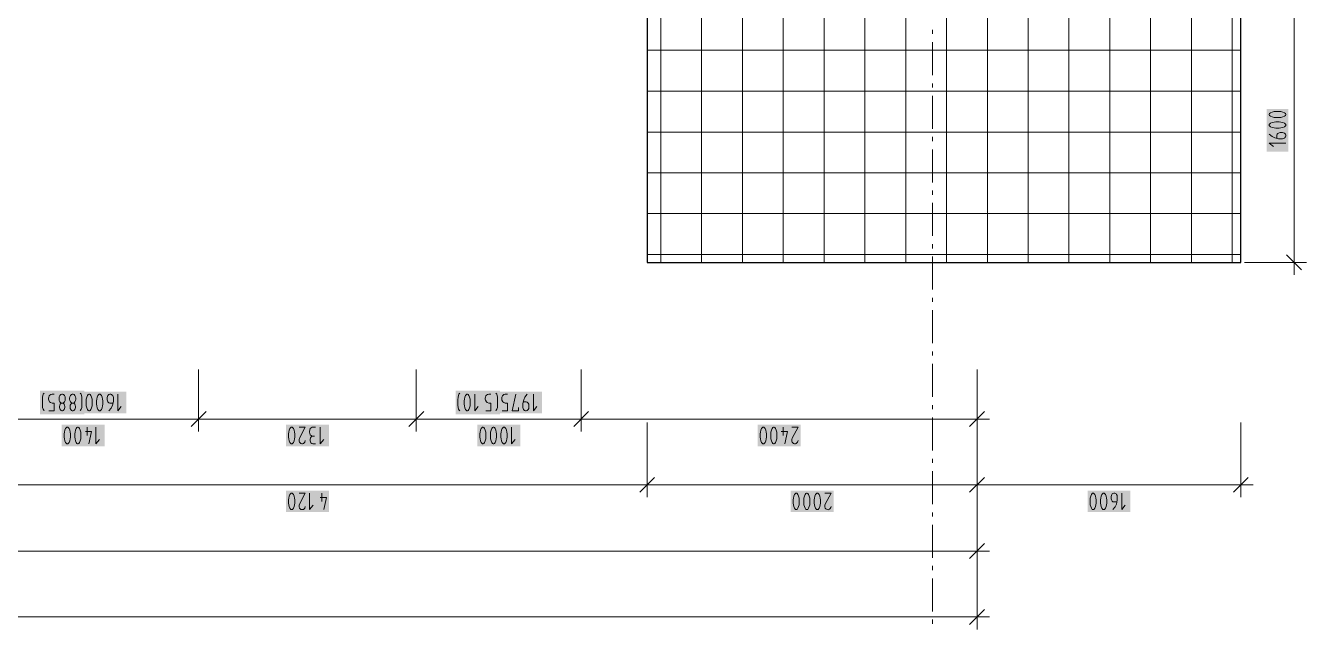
# Model space of a CAD drawing. Header units: millimetres. Extents: x 0 to 594, y 0 to 420.
# Drawn here: x 475.1 to 546.3, y 106.9 to 140.4 of the extents above; entities that cross this region are included whole.
import ezdxf

# ---------------------------------------------------------------- set-up
doc = ezdxf.new("R2010")
doc.units = ezdxf.units.MM
doc.header["$LTSCALE"] = 8
for name, color, linetype in [('PDF_Koty delkove', 7, 'Continuous'), ('PDF_Obecne 0.25', 7, 'Continuous'), ('PDF_Osy hlavni', 7, 'Continuous'), ('PDF_Srafy', 7, 'Continuous')]:
    doc.layers.add(name, color=color, linetype=linetype)

msp = doc.modelspace()

# ---------------------------------------------------------------- linework, layer by layer
at = {"layer": 'PDF_Koty delkove', "lineweight": 18}
for points in [[(545.577, 127.278), (545.577, 141.932), (545.577, 185.894), (545.577, 219.919), (545.577, 238.969), (545.577, 272.992), (545.577, 309.627), (545.577, 316.956), (545.577, 331.61)], [(544.752, 135.07), (544.569, 135.07), (544.478, 135.057), (544.371, 135.033), (544.279, 134.996), (544.218, 134.948), (544.203, 134.923), (544.203, 134.874), (544.218, 134.849), (544.279, 134.801), (544.371, 134.764), (544.478, 134.739), (544.569, 134.727), (544.752, 134.727), (544.843, 134.739), (544.951, 134.764), (545.042, 134.801), (545.104, 134.849), (545.119, 134.874), (545.119, 134.923), (545.104, 134.948), (545.042, 134.996), (544.951, 135.033), (544.843, 135.057)], [(544.63, 134.165), (544.63, 134.336), (544.646, 134.385), (544.676, 134.422), (544.707, 134.446), (544.752, 134.47), (544.813, 134.483), (544.935, 134.483), (544.996, 134.47), (545.042, 134.446), (545.072, 134.422), (545.104, 134.385), (545.119, 134.336), (545.119, 134.287), (545.104, 134.238), (545.072, 134.201), (545.042, 134.177), (544.996, 134.152), (544.935, 134.14), (544.722, 134.14), (544.508, 134.189), (544.355, 134.262), (544.203, 134.385)], [(544.843, 135.057), (544.752, 135.07)], [(545.119, 133.895), (544.203, 133.895), (544.447, 133.7)], [(545.989, 126.865), (545.165, 127.69)], [(545.577, 127.278), (542.829, 127.278)], [(546.264, 127.278), (545.577, 127.278), (544.89, 127.278)], [(545.577, 127.278), (545.577, 126.591)], [(473.349, 118.581), (475.935, 118.581), (476.801, 118.581), (478.54, 118.581), (479.322, 118.581), (484.042, 118.581), (484.646, 118.581), (484.744, 118.581), (486.383, 118.581), (486.912, 118.581), (490.214, 118.581), (490.619, 118.581), (496.834, 118.581), (497.416, 118.581), (497.589, 118.581), (500.685, 118.581), (500.752, 118.581), (504.93, 118.581), (505.002, 118.581), (505.992, 118.581), (509.834, 118.581), (510.069, 118.581), (514.859, 118.581), (515.262, 118.581), (517.656, 118.581), (527.974, 118.581), (527.974, 121.329)], [(484.744, 118.581), (484.744, 118.584), (484.744, 118.591), (484.744, 118.605), (484.744, 118.612), (484.744, 118.661), (484.744, 118.668), (484.744, 118.69), (484.744, 118.697), (484.744, 118.748), (484.744, 118.755), (484.744, 118.914), (484.744, 118.92), (484.744, 119.034), (484.744, 119.037), (484.744, 119.276), (484.744, 119.282), (484.744, 119.852), (484.744, 119.896), (484.744, 121.329)], [(496.834, 118.581), (496.834, 118.678), (496.834, 118.681), (496.834, 118.754), (496.834, 118.756), (496.834, 118.909), (496.834, 118.913), (496.834, 119.276), (496.834, 119.305), (496.834, 121.329)], [(505.992, 118.581), (505.992, 118.631), (505.992, 118.633), (505.992, 118.84), (505.992, 118.857), (505.992, 119.642), (505.992, 119.814), (505.992, 121.329)], [(476.167, 119.039), (476.142, 119.069), (476.105, 119.131), (476.081, 119.221), (476.069, 119.344), (476.069, 119.649), (476.081, 119.802), (476.093, 119.894), (476.118, 119.955), (476.167, 120.015)], [(476.435, 119.039), (476.728, 119.039), (476.728, 119.466), (476.606, 119.466), (476.521, 119.497), (476.472, 119.543), (476.423, 119.619), (476.411, 119.679), (476.411, 119.741), (476.423, 119.802), (476.448, 119.862), (476.484, 119.908), (476.533, 119.939), (476.606, 119.955), (476.728, 119.955)], [(477.327, 119.817), (477.29, 119.894), (477.241, 119.939), (477.192, 119.955), (477.144, 119.955), (477.094, 119.939), (477.045, 119.894), (477.009, 119.817), (476.997, 119.741)], [(476.997, 119.741), (476.997, 119.679), (477.009, 119.603), (477.045, 119.527), (477.094, 119.481), (477.119, 119.466), (477.217, 119.466), (477.241, 119.481), (477.29, 119.527), (477.327, 119.603), (477.339, 119.679), (477.339, 119.741), (477.327, 119.817)], [(477.583, 119.679), (477.596, 119.603), (477.632, 119.527), (477.681, 119.481), (477.705, 119.466), (477.803, 119.466), (477.827, 119.481), (477.876, 119.527), (477.913, 119.603), (477.925, 119.679), (477.925, 119.741), (477.913, 119.817), (477.876, 119.894), (477.827, 119.939), (477.778, 119.955), (477.73, 119.955), (477.681, 119.939), (477.632, 119.894), (477.596, 119.817), (477.583, 119.741)], [(477.583, 119.741), (477.583, 119.679)], [(478.169, 120.015), (478.218, 119.955), (478.242, 119.894), (478.255, 119.802), (478.267, 119.649), (478.267, 119.344), (478.255, 119.221), (478.23, 119.131), (478.193, 119.069), (478.169, 119.039)], [(479.302, 119.054), (479.35, 119.115), (479.387, 119.207), (479.412, 119.314), (479.424, 119.405), (479.424, 119.588), (479.412, 119.679), (479.387, 119.786), (479.35, 119.878), (479.302, 119.939), (479.277, 119.955), (479.229, 119.955), (479.204, 119.939), (479.155, 119.878), (479.119, 119.786), (479.095, 119.679), (479.082, 119.588)], [(479.082, 119.588), (479.082, 119.405), (479.095, 119.314), (479.119, 119.207), (479.155, 119.115), (479.204, 119.054), (479.229, 119.039), (479.277, 119.039), (479.302, 119.054)], [(479.986, 119.466), (479.815, 119.466), (479.766, 119.481), (479.729, 119.512), (479.705, 119.543), (479.681, 119.588), (479.668, 119.649), (479.668, 119.771), (479.681, 119.832), (479.705, 119.878), (479.729, 119.908), (479.766, 119.939), (479.815, 119.955), (479.863, 119.955), (479.912, 119.939), (479.949, 119.908), (479.973, 119.878), (479.998, 119.832), (480.011, 119.771), (480.011, 119.558), (479.961, 119.344), (479.888, 119.191), (479.766, 119.039)], [(480.255, 119.955), (480.255, 119.039), (480.449, 119.283)], [(499.161, 119.221), (499.149, 119.344), (499.149, 119.649), (499.161, 119.802), (499.173, 119.894), (499.198, 119.955), (499.247, 120.015)], [(500.077, 119.955), (500.077, 119.039), (500.272, 119.283)], [(500.688, 119.039), (500.981, 119.039), (500.981, 119.466), (500.858, 119.466), (500.773, 119.497), (500.724, 119.543), (500.676, 119.619), (500.663, 119.679), (500.663, 119.741), (500.676, 119.802), (500.7, 119.862), (500.737, 119.908), (500.785, 119.939), (500.858, 119.955), (500.981, 119.955)], [(501.249, 120.015), (501.298, 119.955), (501.323, 119.894)], [(501.323, 119.894), (501.335, 119.802), (501.347, 119.649), (501.347, 119.344), (501.335, 119.221), (501.31, 119.131), (501.273, 119.069), (501.249, 119.039)], [(501.6, 119.039), (501.893, 119.039), (501.893, 119.466), (501.771, 119.466), (501.686, 119.497), (501.637, 119.543), (501.589, 119.619), (501.576, 119.679), (501.576, 119.741), (501.589, 119.802), (501.613, 119.862), (501.649, 119.908), (501.698, 119.939), (501.771, 119.955), (501.893, 119.955)], [(502.504, 119.221), (502.504, 119.039), (502.162, 119.039), (502.357, 119.955)], [(502.992, 119.955), (502.87, 119.802), (502.797, 119.649), (502.748, 119.436), (502.748, 119.221), (502.761, 119.161), (502.785, 119.115), (502.809, 119.085), (502.846, 119.054), (502.895, 119.039), (502.943, 119.039), (502.992, 119.054), (503.029, 119.085), (503.053, 119.115), (503.078, 119.161), (503.091, 119.221), (503.091, 119.344), (503.078, 119.405), (503.053, 119.466), (502.992, 119.512), (502.943, 119.527), (502.773, 119.527)], [(503.335, 119.955), (503.335, 119.039), (503.53, 119.283)], [(477.217, 119.466), (477.241, 119.45), (477.278, 119.405), (477.302, 119.344), (477.314, 119.283), (477.314, 119.221), (477.302, 119.161), (477.278, 119.1), (477.229, 119.054), (477.192, 119.039), (477.144, 119.039), (477.107, 119.054), (477.058, 119.1), (477.034, 119.161), (477.021, 119.221), (477.021, 119.283), (477.034, 119.344), (477.058, 119.405), (477.094, 119.45), (477.119, 119.466)], [(477.803, 119.466), (477.827, 119.45), (477.864, 119.405), (477.888, 119.344), (477.9, 119.283), (477.9, 119.221), (477.888, 119.161), (477.864, 119.1), (477.815, 119.054), (477.778, 119.039), (477.73, 119.039), (477.693, 119.054), (477.644, 119.1), (477.62, 119.161), (477.607, 119.221), (477.607, 119.283), (477.62, 119.344), (477.644, 119.405), (477.681, 119.45), (477.705, 119.466)], [(485.156, 118.993), (484.332, 118.169)], [(484.744, 119.268), (484.744, 118.581), (484.744, 117.894)], [(497.246, 118.993), (496.422, 118.169)], [(496.834, 119.268), (496.834, 118.581), (496.834, 117.894)], [(499.247, 119.039), (499.222, 119.069), (499.185, 119.131), (499.161, 119.221)], [(506.405, 118.993), (505.58, 118.169)], [(505.992, 119.268), (505.992, 118.581), (505.992, 117.894)], [(528.386, 118.993), (527.561, 118.169)], [(527.974, 119.268), (527.974, 118.581), (527.974, 117.894)], [(477.428, 117.207), (477.476, 117.207), (477.501, 117.222), (477.549, 117.283), (477.586, 117.375), (477.611, 117.482), (477.624, 117.573), (477.624, 117.756), (477.611, 117.848), (477.586, 117.955), (477.549, 118.046), (477.501, 118.108), (477.476, 118.123), (477.428, 118.123), (477.403, 118.108), (477.354, 118.046), (477.317, 117.955), (477.293, 117.848), (477.281, 117.756)], [(478.553, 118.123), (478.553, 117.665)], [(479.042, 118.123), (479.042, 117.207), (479.237, 117.451)], [(490.005, 117.283), (490.042, 117.375), (490.067, 117.482), (490.079, 117.573), (490.079, 117.756), (490.067, 117.848), (490.042, 117.955), (490.005, 118.046), (489.957, 118.108), (489.932, 118.123), (489.884, 118.123), (489.859, 118.108), (489.81, 118.046), (489.773, 117.955), (489.749, 117.848), (489.737, 117.756)], [(490.324, 118.123), (490.667, 118.123), (490.348, 117.512), (490.324, 117.451), (490.324, 117.359), (490.348, 117.299), (490.385, 117.253), (490.421, 117.222), (490.471, 117.207), (490.519, 117.207), (490.568, 117.222), (490.605, 117.253), (490.642, 117.299), (490.667, 117.39)], [(491.229, 118.123), (491.058, 118.123), (490.997, 118.092), (490.948, 118.046), (490.923, 117.97), (490.911, 117.909), (490.911, 117.848), (490.923, 117.772), (490.948, 117.711), (490.997, 117.665), (491.082, 117.634)], [(491.498, 118.123), (491.498, 117.207), (491.693, 117.451)], [(500.63, 118.046), (500.581, 118.108), (500.556, 118.123), (500.508, 118.123), (500.483, 118.108), (500.434, 118.046), (500.398, 117.955), (500.373, 117.848), (500.361, 117.756)], [(501.865, 117.848), (501.84, 117.955), (501.804, 118.046), (501.755, 118.108), (501.73, 118.123), (501.682, 118.123), (501.657, 118.108), (501.609, 118.046), (501.572, 117.955), (501.548, 117.848), (501.535, 117.756)], [(502.122, 118.123), (502.122, 117.207), (502.317, 117.451)], [(509.656, 114.923), (509.656, 118.389)], [(516.848, 117.848), (516.823, 117.955), (516.787, 118.046), (516.738, 118.108), (516.713, 118.123), (516.665, 118.123), (516.64, 118.108), (516.591, 118.046), (516.555, 117.955), (516.53, 117.848), (516.518, 117.756)], [(517.203, 118.123), (517.203, 117.665)], [(517.692, 118.123), (518.035, 118.123), (517.716, 117.512), (517.692, 117.451), (517.692, 117.359), (517.716, 117.299), (517.753, 117.253), (517.79, 117.222), (517.839, 117.207), (517.887, 117.207), (517.937, 117.222), (517.973, 117.253), (518.01, 117.299), (518.035, 117.39)], [(527.974, 118.581), (528.66, 118.581)], [(527.974, 114.923), (527.974, 118.389)], [(543.314, 114.923), (542.628, 114.923), (542.628, 118.389)], [(477.281, 117.756), (477.281, 117.573), (477.293, 117.482), (477.317, 117.375), (477.354, 117.283), (477.403, 117.222), (477.428, 117.207)], [(478.455, 117.879), (478.798, 117.879), (478.65, 117.207)], [(489.737, 117.756), (489.737, 117.573), (489.749, 117.482), (489.773, 117.375), (489.81, 117.283), (489.859, 117.222), (489.884, 117.207), (489.932, 117.207), (489.957, 117.222), (490.005, 117.283)], [(491.229, 117.207), (491.082, 117.207), (491.033, 117.222), (490.984, 117.253), (490.959, 117.299), (490.935, 117.39), (490.935, 117.451), (490.959, 117.543), (491.009, 117.604), (491.082, 117.634), (491.18, 117.634)], [(500.361, 117.756), (500.361, 117.573), (500.373, 117.482), (500.398, 117.375), (500.434, 117.283), (500.483, 117.222), (500.508, 117.207), (500.556, 117.207), (500.581, 117.222), (500.63, 117.283), (500.666, 117.375), (500.691, 117.482), (500.704, 117.573), (500.704, 117.756), (500.691, 117.848), (500.666, 117.955), (500.63, 118.046)], [(501.535, 117.756), (501.535, 117.573), (501.548, 117.482), (501.572, 117.375), (501.609, 117.283), (501.657, 117.222), (501.682, 117.207), (501.73, 117.207), (501.755, 117.222), (501.804, 117.283), (501.84, 117.375), (501.865, 117.482), (501.878, 117.573), (501.878, 117.756), (501.865, 117.848)], [(516.518, 117.756), (516.518, 117.573), (516.53, 117.482), (516.555, 117.375), (516.591, 117.283), (516.64, 117.222), (516.665, 117.207), (516.713, 117.207), (516.738, 117.222), (516.787, 117.283), (516.823, 117.375), (516.848, 117.482), (516.861, 117.573), (516.861, 117.756), (516.848, 117.848)], [(517.105, 117.879), (517.448, 117.879), (517.3, 117.207)], [(510.068, 115.335), (509.244, 114.511)], [(509.656, 115.61), (509.656, 114.923), (509.656, 114.236)], [(528.386, 115.335), (527.561, 114.511)], [(528.66, 111.254), (527.974, 111.254), (527.974, 115.636)], [(527.974, 115.61), (527.974, 114.923), (527.974, 114.236)], [(528.66, 107.591), (527.974, 107.591), (527.974, 115.586)], [(543.04, 115.335), (542.215, 114.511)], [(542.628, 115.61), (542.628, 114.923), (542.628, 114.236)], [(542.628, 114.923), (535.955, 114.923), (527.974, 114.923), (509.656, 114.923), (471.922, 114.923), (428.509, 114.923), (397.232, 114.923), (368.84, 114.923), (332.021, 114.923), (303.629, 114.923), (281.831, 114.923), (253.439, 114.923), (216.621, 114.923), (188.229, 114.923), (162.355, 114.923), (144.112, 114.923), (139.207, 114.923), (109.188, 114.923), (95.862, 114.923)], [(489.737, 113.915), (489.749, 113.824), (489.773, 113.717), (489.81, 113.626), (489.859, 113.564), (489.884, 113.549), (489.932, 113.549), (489.957, 113.564), (490.005, 113.626), (490.042, 113.717), (490.067, 113.824), (490.079, 113.915), (490.079, 114.098), (490.067, 114.19), (490.042, 114.297), (490.005, 114.388), (489.957, 114.45), (489.932, 114.465), (489.884, 114.465), (489.859, 114.45), (489.81, 114.388), (489.773, 114.297), (489.749, 114.19), (489.737, 114.098)], [(489.737, 114.098), (489.737, 113.915)], [(490.324, 114.465), (490.667, 114.465), (490.348, 113.854), (490.324, 113.793), (490.324, 113.702), (490.348, 113.641), (490.385, 113.595), (490.421, 113.564), (490.471, 113.549), (490.519, 113.549), (490.568, 113.564), (490.605, 113.595), (490.642, 113.641), (490.667, 113.732)], [(490.911, 114.465), (490.911, 113.549), (491.106, 113.793)], [(491.498, 114.221), (491.841, 114.221), (491.693, 113.549)], [(491.596, 114.465), (491.596, 114.007)], [(518.57, 114.45), (518.545, 114.465), (518.496, 114.465), (518.472, 114.45), (518.423, 114.388), (518.386, 114.297), (518.362, 114.19), (518.35, 114.098)], [(518.35, 114.098), (518.35, 113.915), (518.362, 113.824), (518.386, 113.717), (518.423, 113.626), (518.472, 113.564), (518.496, 113.549), (518.545, 113.549), (518.57, 113.564), (518.618, 113.626), (518.655, 113.717), (518.68, 113.824), (518.692, 113.915), (518.692, 114.098), (518.68, 114.19), (518.655, 114.297), (518.618, 114.388), (518.57, 114.45)], [(534.848, 113.824), (534.872, 113.717), (534.909, 113.626), (534.957, 113.564), (534.982, 113.549), (535.031, 113.549), (535.056, 113.564), (535.104, 113.626), (535.141, 113.717), (535.166, 113.824), (535.178, 113.915), (535.178, 114.098), (535.166, 114.19), (535.141, 114.297), (535.104, 114.388), (535.056, 114.45), (535.031, 114.465), (534.982, 114.465), (534.957, 114.45), (534.909, 114.388), (534.872, 114.297), (534.848, 114.19), (534.836, 114.098)], [(534.836, 114.098), (534.836, 113.915), (534.848, 113.824)], [(535.74, 113.976), (535.569, 113.976), (535.52, 113.992), (535.484, 114.022), (535.459, 114.053), (535.435, 114.098), (535.423, 114.159), (535.423, 114.281), (535.435, 114.343), (535.459, 114.388), (535.484, 114.419), (535.52, 114.45), (535.569, 114.465), (535.618, 114.465), (535.667, 114.45), (535.704, 114.419), (535.728, 114.388), (535.753, 114.343), (535.765, 114.281), (535.765, 114.068), (535.716, 113.854), (535.643, 113.702), (535.52, 113.549)], [(536.01, 114.465), (536.01, 113.549), (536.205, 113.793)], [(527.974, 111.941), (527.974, 111.254), (527.974, 110.567)], [(527.974, 111.254), (337.345, 111.254), (144.112, 111.254), (139.207, 111.254), (109.188, 111.254), (95.862, 111.254)], [(528.386, 111.666), (527.561, 110.842)], [(527.974, 108.278), (527.974, 107.591), (527.974, 106.904)], [(527.974, 107.591), (313.269, 107.591), (95.862, 107.591)], [(528.386, 108.003), (527.561, 107.178)]]:
    msp.add_lwpolyline(points, dxfattribs=at)
for points in [[(544.752, 135.657), (544.569, 135.657), (544.478, 135.644), (544.371, 135.62), (544.279, 135.583), (544.218, 135.535), (544.203, 135.51), (544.203, 135.462), (544.218, 135.437), (544.279, 135.388), (544.371, 135.351), (544.478, 135.326), (544.569, 135.314), (544.752, 135.314), (544.843, 135.326), (544.951, 135.351), (545.042, 135.388), (545.104, 135.437), (545.119, 135.462), (545.119, 135.51), (545.104, 135.535), (545.042, 135.583), (544.951, 135.62), (544.843, 135.644)], [(478.496, 119.588), (478.496, 119.405), (478.508, 119.314), (478.533, 119.207), (478.569, 119.115), (478.618, 119.054), (478.643, 119.039), (478.691, 119.039), (478.716, 119.054), (478.764, 119.115), (478.801, 119.207), (478.826, 119.314), (478.838, 119.405), (478.838, 119.588), (478.826, 119.679), (478.801, 119.786), (478.764, 119.878), (478.716, 119.939), (478.691, 119.955), (478.643, 119.955), (478.618, 119.939), (478.569, 119.878), (478.533, 119.786), (478.508, 119.679)], [(499.491, 119.588), (499.491, 119.405), (499.503, 119.314), (499.528, 119.207), (499.564, 119.115), (499.613, 119.054), (499.638, 119.039), (499.686, 119.039), (499.711, 119.054), (499.759, 119.115), (499.796, 119.207), (499.821, 119.314), (499.833, 119.405), (499.833, 119.588), (499.821, 119.679), (499.796, 119.786), (499.759, 119.878), (499.711, 119.939), (499.686, 119.955), (499.638, 119.955), (499.613, 119.939), (499.564, 119.878), (499.528, 119.786), (499.503, 119.679)], [(477.868, 117.756), (477.868, 117.573), (477.88, 117.482), (477.905, 117.375), (477.941, 117.283), (477.99, 117.222), (478.015, 117.207), (478.063, 117.207), (478.088, 117.222), (478.137, 117.283), (478.173, 117.375), (478.198, 117.482), (478.211, 117.573), (478.211, 117.756), (478.198, 117.848), (478.173, 117.955), (478.137, 118.046), (478.088, 118.108), (478.063, 118.123), (478.015, 118.123), (477.99, 118.108), (477.941, 118.046), (477.905, 117.955), (477.88, 117.848)], [(500.948, 117.756), (500.948, 117.573), (500.961, 117.482), (500.985, 117.375), (501.021, 117.283), (501.07, 117.222), (501.095, 117.207), (501.143, 117.207), (501.168, 117.222), (501.217, 117.283), (501.253, 117.375), (501.278, 117.482), (501.291, 117.573), (501.291, 117.756), (501.278, 117.848), (501.253, 117.955), (501.217, 118.046), (501.168, 118.108), (501.143, 118.123), (501.095, 118.123), (501.07, 118.108), (501.021, 118.046), (500.985, 117.955), (500.961, 117.848)], [(515.931, 117.756), (515.931, 117.573), (515.943, 117.482), (515.968, 117.375), (516.004, 117.283), (516.053, 117.222), (516.078, 117.207), (516.126, 117.207), (516.151, 117.222), (516.199, 117.283), (516.236, 117.375), (516.261, 117.482), (516.274, 117.573), (516.274, 117.756), (516.261, 117.848), (516.236, 117.955), (516.199, 118.046), (516.151, 118.108), (516.126, 118.123), (516.078, 118.123), (516.053, 118.108), (516.004, 118.046), (515.968, 117.955), (515.943, 117.848)], [(517.763, 114.098), (517.763, 113.915), (517.775, 113.824), (517.799, 113.717), (517.836, 113.626), (517.884, 113.564), (517.909, 113.549), (517.958, 113.549), (517.983, 113.564), (518.031, 113.626), (518.068, 113.717), (518.093, 113.824), (518.105, 113.915), (518.105, 114.098), (518.093, 114.19), (518.068, 114.297), (518.031, 114.388), (517.983, 114.45), (517.958, 114.465), (517.909, 114.465), (517.884, 114.45), (517.836, 114.388), (517.799, 114.297), (517.775, 114.19)], [(518.937, 114.098), (518.937, 113.915), (518.949, 113.824), (518.974, 113.717), (519.01, 113.626), (519.059, 113.564), (519.084, 113.549), (519.132, 113.549), (519.157, 113.564), (519.205, 113.626), (519.242, 113.717), (519.267, 113.824), (519.28, 113.915), (519.28, 114.098), (519.267, 114.19), (519.242, 114.297), (519.205, 114.388), (519.157, 114.45), (519.132, 114.465), (519.084, 114.465), (519.059, 114.45), (519.01, 114.388), (518.974, 114.297), (518.949, 114.19)], [(534.248, 114.098), (534.248, 113.915), (534.261, 113.824), (534.285, 113.717), (534.322, 113.626), (534.37, 113.564), (534.395, 113.549), (534.444, 113.549), (534.469, 113.564), (534.517, 113.626), (534.554, 113.717), (534.579, 113.824), (534.591, 113.915), (534.591, 114.098), (534.579, 114.19), (534.554, 114.297), (534.517, 114.388), (534.469, 114.45), (534.444, 114.465), (534.395, 114.465), (534.37, 114.45), (534.322, 114.388), (534.285, 114.297), (534.261, 114.19)]]:
    msp.add_lwpolyline(points, close=True, dxfattribs=at)
msp.add_lwpolyline([(519.524, 114.465), (519.867, 114.465), (519.548, 113.854), (519.524, 113.793), (519.524, 113.702, 0.981595), (519.867, 113.732)], format="xyb", dxfattribs=at)
at = {"layer": 'PDF_Koty delkove', "color": 7, "lineweight": 18, "true_color": 0xffffff, "transparency": 33554559}
for points in [[(545.257, 133.415), (545.257, 135.794), (544.066, 133.415), (544.066, 135.794)], [(478.405, 120.153), (475.932, 120.153), (478.405, 118.841), (475.932, 118.841)], [(480.734, 120.092), (478.359, 120.092), (480.734, 118.902), (478.359, 118.902)], [(501.485, 120.153), (499.012, 120.153), (501.485, 118.841), (499.012, 118.841)], [(503.814, 120.092), (501.439, 120.092), (503.814, 118.902), (501.439, 118.902)], [(479.522, 118.261), (477.144, 118.261), (479.522, 117.07), (477.144, 117.07)], [(491.978, 118.261), (489.6, 118.261), (491.978, 117.07), (489.6, 117.07)], [(502.602, 118.261), (500.224, 118.261), (502.602, 117.07), (500.224, 117.07)], [(518.172, 118.261), (515.794, 118.261), (518.172, 117.07), (515.794, 117.07)], [(491.978, 114.603), (489.6, 114.603), (491.978, 113.412), (489.6, 113.412)], [(520.004, 114.603), (517.625, 114.603), (520.004, 113.412), (517.625, 113.412)], [(536.49, 114.603), (534.111, 114.603), (536.49, 113.412), (534.111, 113.412)]]:
    msp.add_solid(points, dxfattribs=at)
at = {"layer": 'PDF_Obecne 0.25', "lineweight": 25}
msp.add_lwpolyline([(509.656, 141.932), (509.656, 127.278), (542.628, 127.278), (542.628, 185.894), (527.974, 185.894)], dxfattribs=at)
at = {"layer": 'PDF_Osy hlavni', "lineweight": 18}
for points in [[(525.501, 139.96), (525.501, 140.189)], [(525.501, 137.671), (525.501, 139.502)], [(525.501, 136.984), (525.501, 137.213)], [(525.501, 134.694), (525.501, 136.526)], [(525.501, 134.007), (525.501, 134.236)], [(525.501, 131.717), (525.501, 133.549)], [(525.501, 131.031), (525.501, 131.259)], [(525.501, 128.741), (525.501, 130.573)], [(525.501, 128.054), (525.501, 128.283)], [(525.501, 125.764), (525.501, 127.596)], [(525.501, 125.077), (525.501, 125.306)], [(525.501, 122.788), (525.501, 124.619)], [(525.501, 122.101), (525.501, 122.33)], [(525.501, 119.811), (525.501, 121.643)], [(525.501, 119.124), (525.501, 119.353)], [(525.501, 116.834), (525.501, 118.666)], [(525.501, 116.147), (525.501, 116.376)], [(525.501, 113.858), (525.501, 115.69)], [(525.501, 113.171), (525.501, 113.4)], [(525.501, 110.881), (525.501, 112.713)], [(525.501, 110.194), (525.501, 110.423)], [(525.501, 107.905), (525.501, 109.736)], [(525.501, 107.218), (525.501, 107.447)]]:
    msp.add_lwpolyline(points, dxfattribs=at)
at = {"layer": 'PDF_Srafy', "lineweight": 9}
for points in [[(542.147, 185.894), (542.147, 184.38), (542.147, 179.847), (542.147, 175.314), (542.147, 170.78), (542.147, 166.247), (542.147, 161.714), (542.147, 157.18), (542.147, 152.647), (542.147, 148.114), (542.147, 143.58), (542.147, 139.047), (542.147, 134.513), (542.147, 129.98), (537.614, 129.98), (533.08, 129.98), (528.547, 129.98), (524.014, 129.98), (519.48, 129.98), (514.947, 129.98), (510.413, 129.98), (509.656, 129.98)], [(530.814, 185.894), (530.814, 182.114), (530.814, 177.58), (530.814, 173.047), (530.814, 168.514), (530.814, 163.98), (530.814, 159.447), (530.814, 154.914), (530.814, 150.38), (530.814, 145.847), (530.814, 141.314), (530.814, 136.78), (530.814, 132.247), (530.814, 127.713)], [(533.08, 157.18), (533.08, 152.647), (533.08, 148.114), (533.08, 143.58), (533.08, 139.047), (533.08, 134.513), (533.08, 129.98), (533.08, 127.278)], [(535.347, 154.914), (535.347, 150.38), (535.347, 145.847), (535.347, 141.314), (535.347, 136.78), (535.347, 132.247), (535.347, 127.713), (535.347, 127.278)], [(537.614, 152.647), (537.614, 148.114), (537.614, 143.58), (537.614, 139.047), (537.614, 134.513), (537.614, 129.98), (537.614, 127.278)], [(539.88, 150.38), (539.88, 145.847), (539.88, 141.314), (539.88, 136.78), (539.88, 132.247), (539.88, 127.713), (539.88, 127.278)], [(528.547, 143.58), (528.547, 139.047), (528.547, 134.513), (528.547, 129.98)], [(510.413, 141.932), (510.413, 139.047), (510.413, 134.513), (510.413, 129.98), (510.413, 127.278)], [(512.68, 141.932), (512.68, 141.314), (512.68, 136.78), (512.68, 132.247), (512.68, 127.713), (512.68, 127.278)], [(514.947, 141.932), (514.947, 139.047), (514.947, 134.513), (514.947, 129.98), (514.947, 127.278)], [(517.213, 141.932), (517.213, 141.314), (517.213, 136.78), (517.213, 132.247), (517.213, 127.713), (517.213, 127.278)], [(519.48, 141.932), (519.48, 139.047), (519.48, 134.513), (519.48, 129.98), (519.48, 127.278)], [(524.014, 141.932), (524.014, 139.047), (524.014, 134.513), (524.014, 129.98), (524.014, 127.278)], [(526.28, 141.932), (526.28, 141.314), (526.28, 136.78), (526.28, 132.247)], [(521.747, 141.314), (521.747, 136.78), (521.747, 132.247), (521.747, 127.713), (521.747, 127.278)], [(542.628, 139.047), (542.147, 139.047), (537.614, 139.047), (533.08, 139.047), (528.547, 139.047), (524.014, 139.047), (519.48, 139.047), (514.947, 139.047), (510.413, 139.047), (509.656, 139.047)], [(542.628, 136.78), (539.88, 136.78), (535.347, 136.78), (530.814, 136.78), (526.28, 136.78), (521.747, 136.78), (517.213, 136.78), (512.68, 136.78), (509.656, 136.78)], [(537.614, 134.513), (533.08, 134.513), (528.547, 134.513), (524.014, 134.513), (519.48, 134.513), (514.947, 134.513), (510.413, 134.513), (509.656, 134.513)], [(542.628, 134.513), (542.147, 134.513), (537.614, 134.513)], [(539.88, 132.247), (535.347, 132.247), (530.814, 132.247), (526.28, 132.247), (521.747, 132.247), (517.213, 132.247), (512.68, 132.247), (509.656, 132.247)], [(526.28, 132.247), (526.28, 127.713), (526.28, 127.278)], [(542.628, 132.247), (539.88, 132.247)], [(528.547, 129.98), (528.547, 127.278)], [(542.628, 129.98), (542.147, 129.98)], [(542.147, 129.98), (542.147, 127.278)], [(542.628, 127.713), (539.88, 127.713), (535.347, 127.713), (530.814, 127.713), (526.28, 127.713), (521.747, 127.713), (517.213, 127.713), (512.68, 127.713), (509.656, 127.713)], [(530.814, 127.713), (530.814, 127.278)]]:
    msp.add_lwpolyline(points, dxfattribs=at)

doc.saveas('drawing.dxf')
